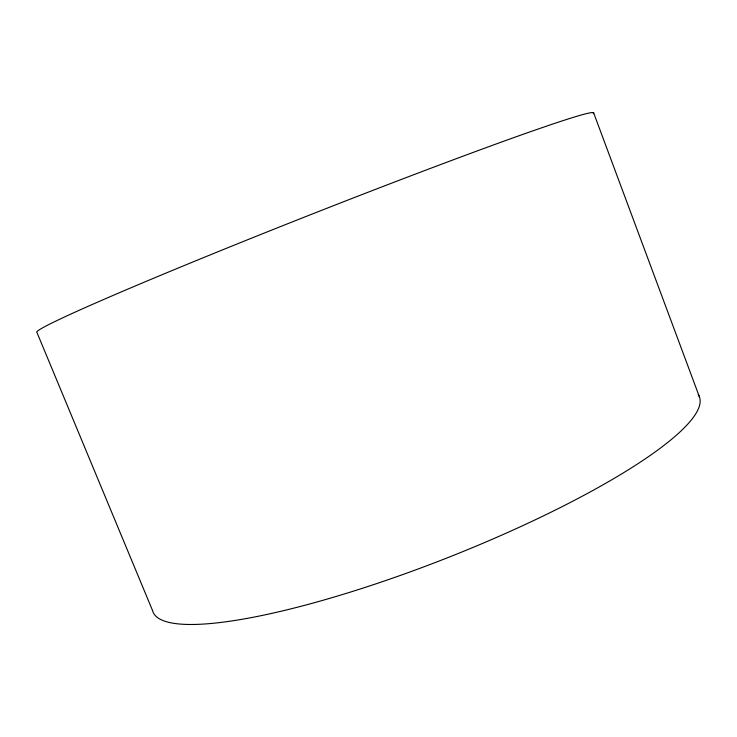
<?xml version="1.0" encoding="UTF-8"?>
<svg xmlns="http://www.w3.org/2000/svg" width="737" height="737" viewBox="0 0 737 737"><rect width="100%" height="100%" fill="white"/><g stroke="black" fill="none" stroke-linecap="round" stroke-linejoin="round"><path stroke-width="1.11" d="M593.635 112.835L699.56 397.261M698.16 394.433A293.612 57.578 -21.5 0 1 449.763 556.859A293.612 57.578 -21.5 0 1 152.531 610.494L36.951 332.47A299.286 9.037 -21.5 0 1 316.947 212.173A299.286 9.037 -21.5 0 1 593.276 113.682"/></g></svg>
